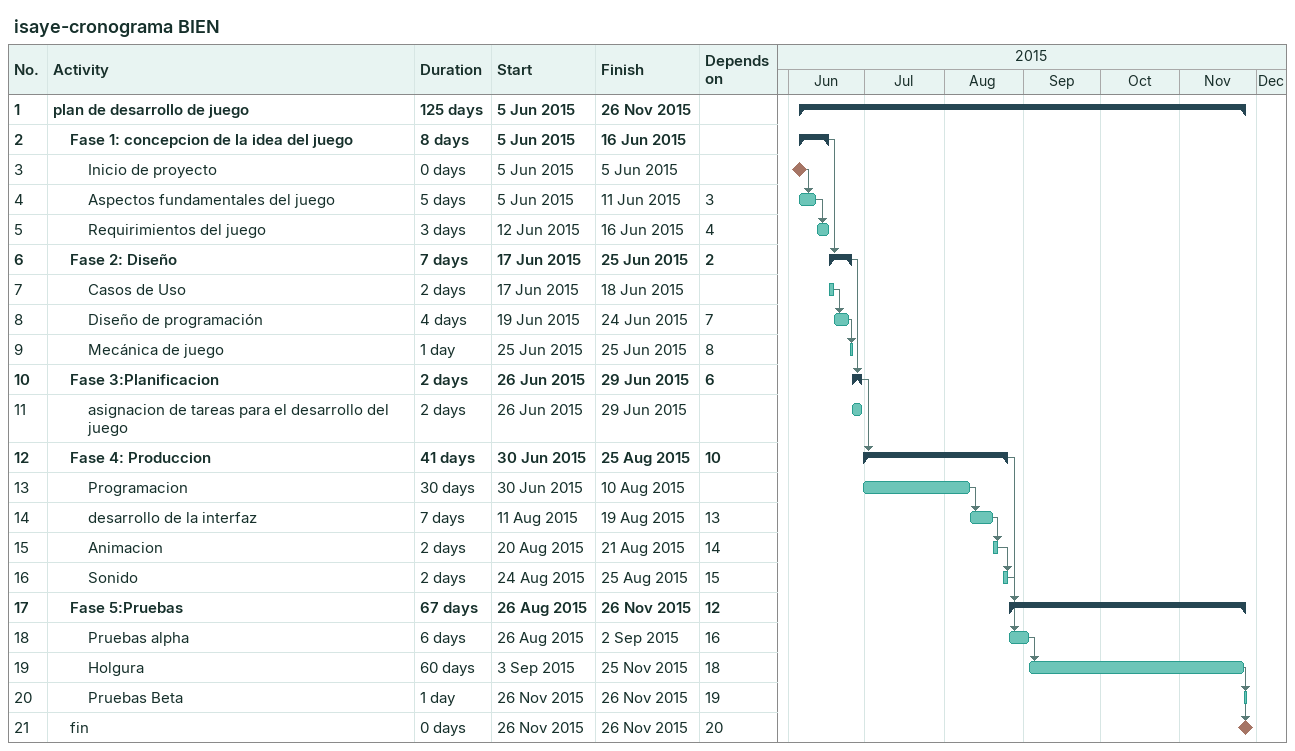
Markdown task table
isaye-cronograma BIEN

| ID | Level | Task | Duration | Start | Finish | Predecessors |
|---|---|---|---|---|---|---|
| 1 | 1 | **plan de desarrollo de juego** | 125d | 2015-06-05 | 2015-11-26 |  |
| 2 | 2 | **Fase 1: concepcion de la idea del juego** | 8d | 2015-06-05 | 2015-06-16 |  |
| 3 | 3 | Inicio de proyecto | 0d | 2015-06-05 | 2015-06-05 |  |
| 4 | 3 | Aspectos fundamentales del juego | 5d | 2015-06-05 | 2015-06-11 | 3 |
| 5 | 3 | Requirimientos del juego | 3d | 2015-06-12 | 2015-06-16 | 4 |
| 6 | 2 | **Fase 2: Diseño** | 7d | 2015-06-17 | 2015-06-25 | 2 |
| 7 | 3 | Casos de Uso | 2d | 2015-06-17 | 2015-06-18 |  |
| 8 | 3 | Diseño de programación | 4d | 2015-06-19 | 2015-06-24 | 7 |
| 9 | 3 | Mecánica de juego | 1d | 2015-06-25 | 2015-06-25 | 8 |
| 10 | 2 | **Fase 3:Planificacion** | 2d | 2015-06-26 | 2015-06-29 | 6 |
| 11 | 3 | asignacion de tareas para el desarrollo del juego | 2d | 2015-06-26 | 2015-06-29 |  |
| 12 | 2 | **Fase 4: Produccion** | 41d | 2015-06-30 | 2015-08-25 | 10 |
| 13 | 3 | Programacion | 30d | 2015-06-30 | 2015-08-10 |  |
| 14 | 3 | desarrollo de la interfaz | 7d | 2015-08-11 | 2015-08-19 | 13 |
| 15 | 3 | Animacion | 2d | 2015-08-20 | 2015-08-21 | 14 |
| 16 | 3 | Sonido | 2d | 2015-08-24 | 2015-08-25 | 15 |
| 17 | 2 | **Fase 5:Pruebas** | 67d | 2015-08-26 | 2015-11-26 | 12 |
| 18 | 3 | Pruebas alpha | 6d | 2015-08-26 | 2015-09-02 | 16 |
| 19 | 3 | Holgura | 60d | 2015-09-03 | 2015-11-25 | 18 |
| 20 | 3 | Pruebas Beta | 1d | 2015-11-26 | 2015-11-26 | 19 |
| 21 | 2 | fin | 0d | 2015-11-26 | 2015-11-26 | 20 |
